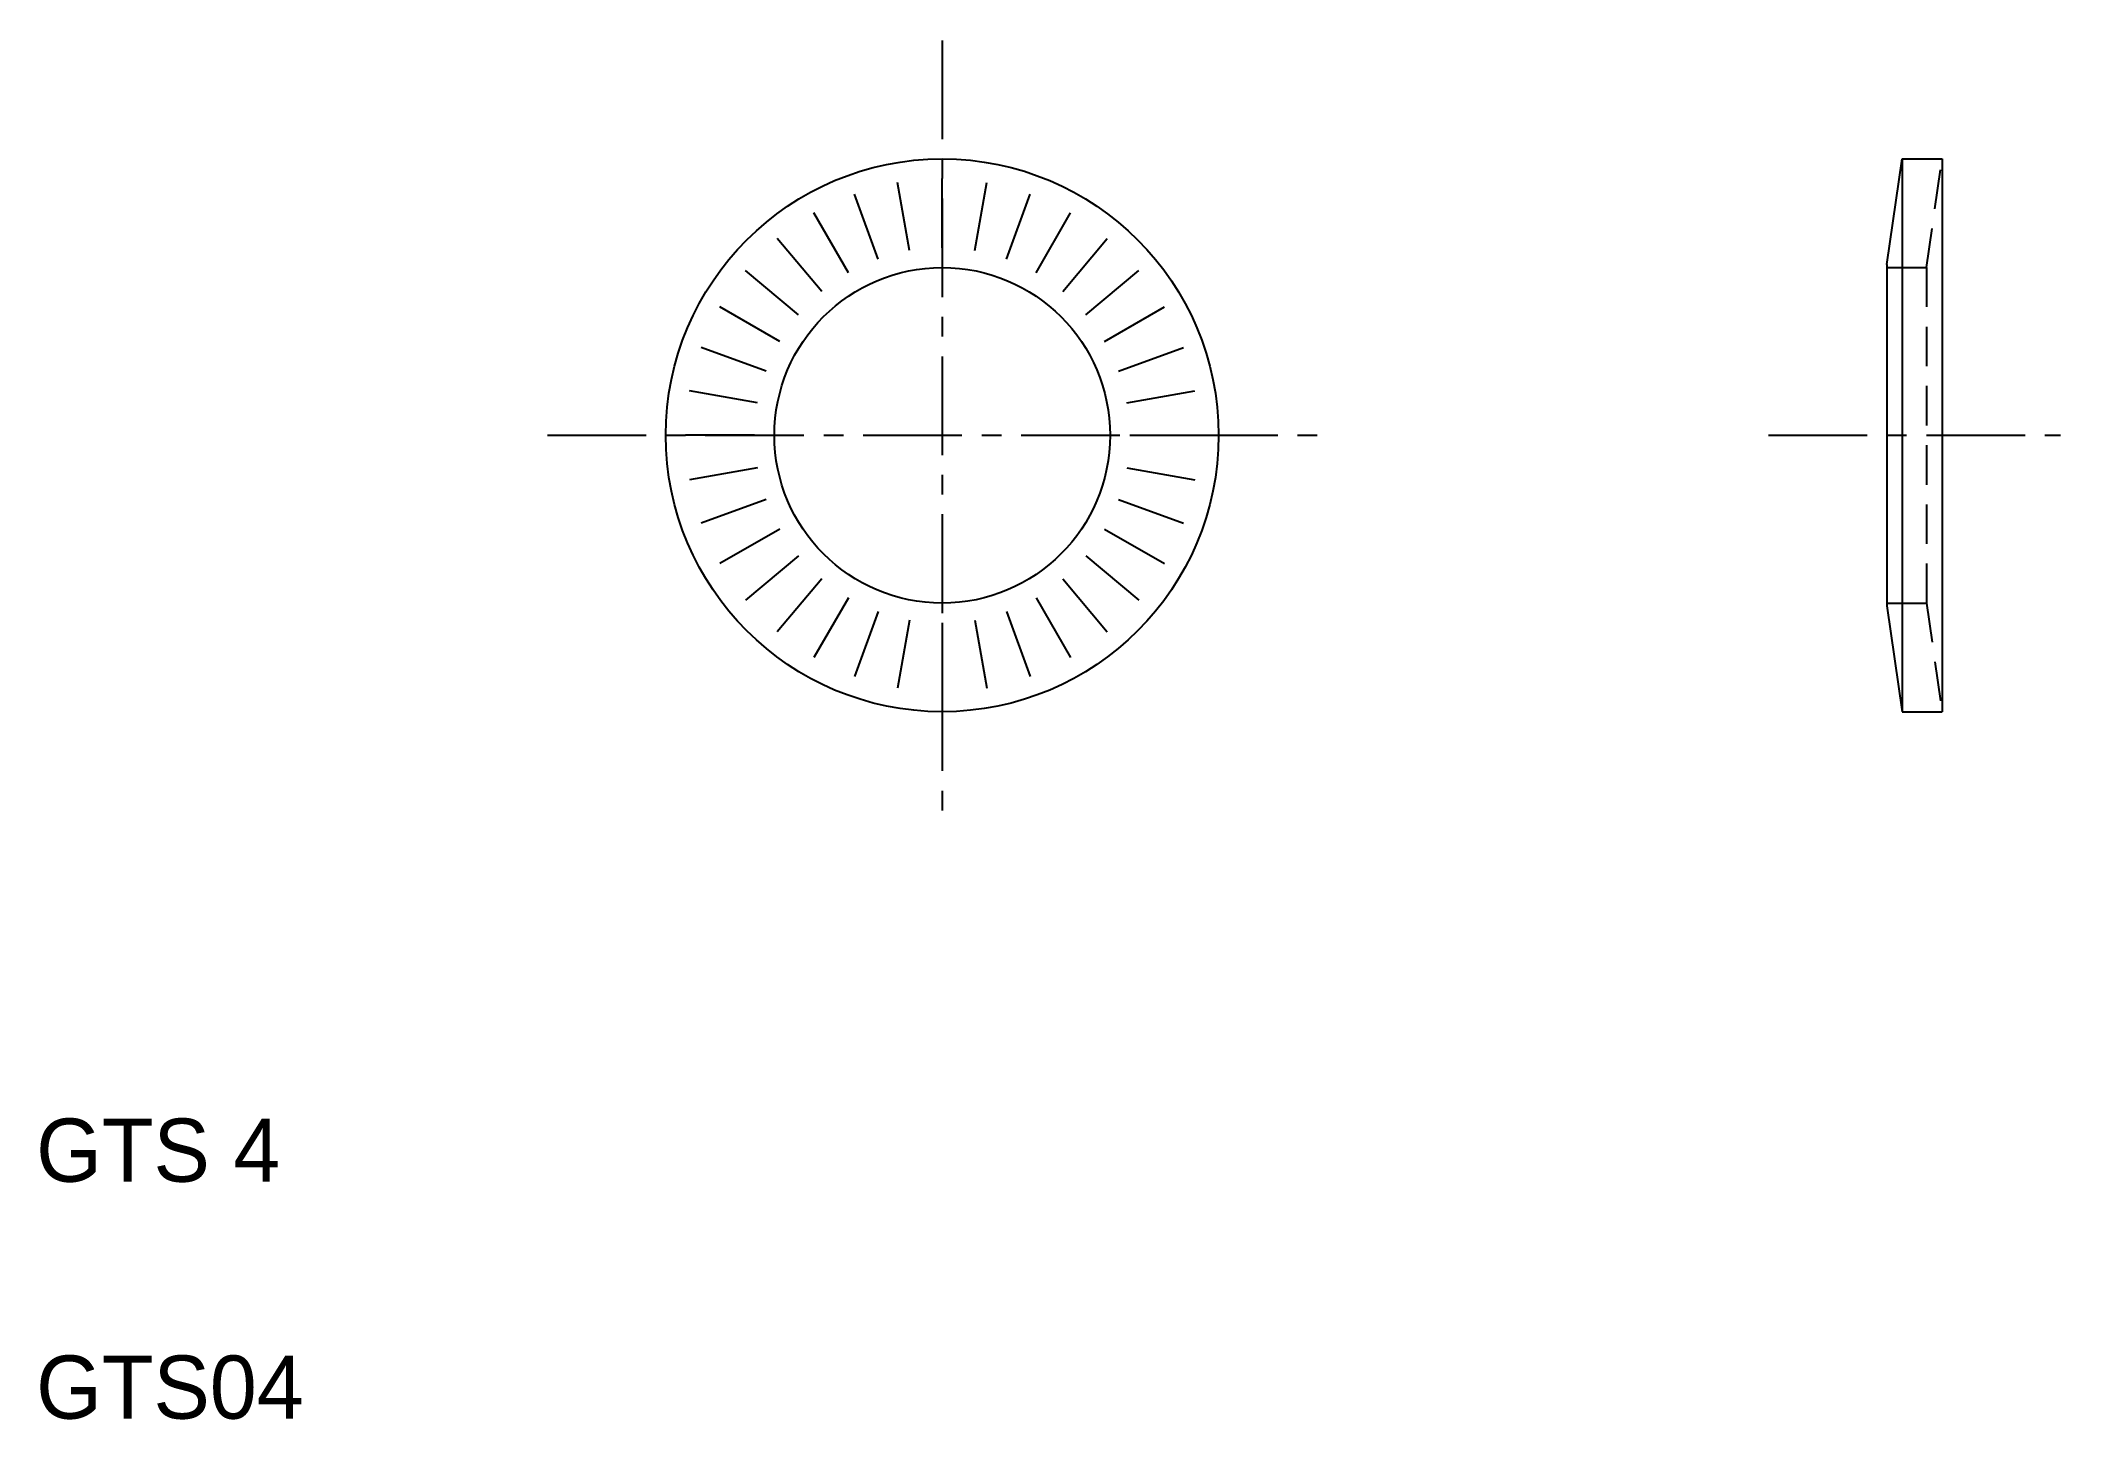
# Model space of a CAD drawing. Extents: x 2.1 to 27.6, y 2 to 19.5.
import ezdxf

# ---------------------------------------------------------------- set-up
doc = ezdxf.new("R2010")
doc.units = 0
doc.linetypes.add('CENTER', pattern=[2, 1.25, -0.25, 0.25, -0.25])
doc.linetypes.add('DASHED', pattern=[0.75, 0.5, -0.25])
doc.layers.get('0').update_dxf_attribs({"linetype": 'CONTINUOUS'})
doc.layers.add('CENTER', color=1, linetype='CENTER')

msp = doc.modelspace()

# ---------------------------------------------------------------- linework, layer by layer
at = {"color": 7, "linetype": 'CONTINUOUS'}
for p, q in [((25.435, 16.612), (25.63, 17.951)), ((25.63, 17.951), (26.135, 17.951)), ((25.63, 17.951), (25.63, 10.951)), ((26.135, 17.951), (26.135, 10.951)), ((13.061, 16.79), (12.909, 17.652)), ((13.473, 16.826), (13.473, 17.701)), ((13.886, 16.79), (14.038, 17.652)), ((12.661, 16.683), (12.362, 17.505)), ((14.286, 16.683), (14.585, 17.505)), ((12.286, 16.508), (11.848, 17.266)), ((14.661, 16.508), (15.098, 17.266)), ((11.947, 16.271), (11.384, 16.941)), ((15, 16.271), (15.562, 16.941)), ((11.654, 15.978), (10.984, 16.54)), ((15.293, 15.978), (15.963, 16.54)), ((25.435, 16.612), (25.435, 12.29)), ((11.417, 15.639), (10.659, 16.076)), ((15.53, 15.639), (16.288, 16.076)), ((11.242, 15.264), (10.419, 15.563)), ((15.705, 15.264), (16.527, 15.563)), ((11.134, 14.864), (10.273, 15.016)), ((15.812, 14.864), (16.674, 15.016)), ((11.098, 14.451), (10.223, 14.451)), ((15.848, 14.451), (16.723, 14.451)), ((11.134, 14.039), (10.273, 13.887)), ((15.812, 14.039), (16.674, 13.887)), ((11.242, 13.639), (10.419, 13.34)), ((15.705, 13.639), (16.527, 13.34)), ((11.417, 13.264), (10.659, 12.826)), ((15.53, 13.264), (16.288, 12.826)), ((11.654, 12.925), (10.984, 12.362)), ((15.293, 12.925), (15.963, 12.362)), ((11.947, 12.632), (11.384, 11.962)), ((15, 12.632), (15.562, 11.962)), ((12.286, 12.394), (11.848, 11.637)), ((14.661, 12.394), (15.098, 11.637)), ((25.435, 12.29), (25.63, 10.951)), ((12.661, 12.219), (12.362, 11.397)), ((13.061, 12.112), (12.909, 11.251)), ((13.473, 12.076), (13.473, 11.201)), ((13.886, 12.112), (14.038, 11.251)), ((14.286, 12.219), (14.585, 11.397)), ((25.63, 10.951), (26.135, 10.951))]:
    msp.add_line(p, q, dxfattribs=at)
at = {"color": 3, "linetype": 'DASHED'}
for p, q in [((25.935, 16.576), (26.135, 17.951)), ((25.435, 16.576), (26.135, 16.576)), ((25.935, 16.576), (25.935, 12.326)), ((25.435, 12.326), (26.135, 12.326)), ((25.935, 12.326), (26.135, 10.951))]:
    msp.add_line(p, q, dxfattribs=at)
at = {"color": 7, "linetype": 'CONTINUOUS'}
for radius in [3.5, 2.125]:
    msp.add_circle((13.473, 14.451), radius, dxfattribs=at)
at = {"layer": 'CENTER', "color": 1, "linetype": 'CENTER'}
for p, q in [((13.473, 19.451), (13.473, 9.451)), ((8.473, 14.451), (18.473, 14.451)), ((23.935, 14.451), (27.635, 14.451))]:
    msp.add_line(p, q, dxfattribs=at)

# ---------------------------------------------------------------- texts
at = {"color": 7, "linetype": 'CONTINUOUS'}
for s, p in [('GTS 4', (2, 5)), ('GTS04', (2, 2))]:
    msp.add_text(s, height=0.8, dxfattribs=at).set_placement(p)

doc.saveas('drawing.dxf')
